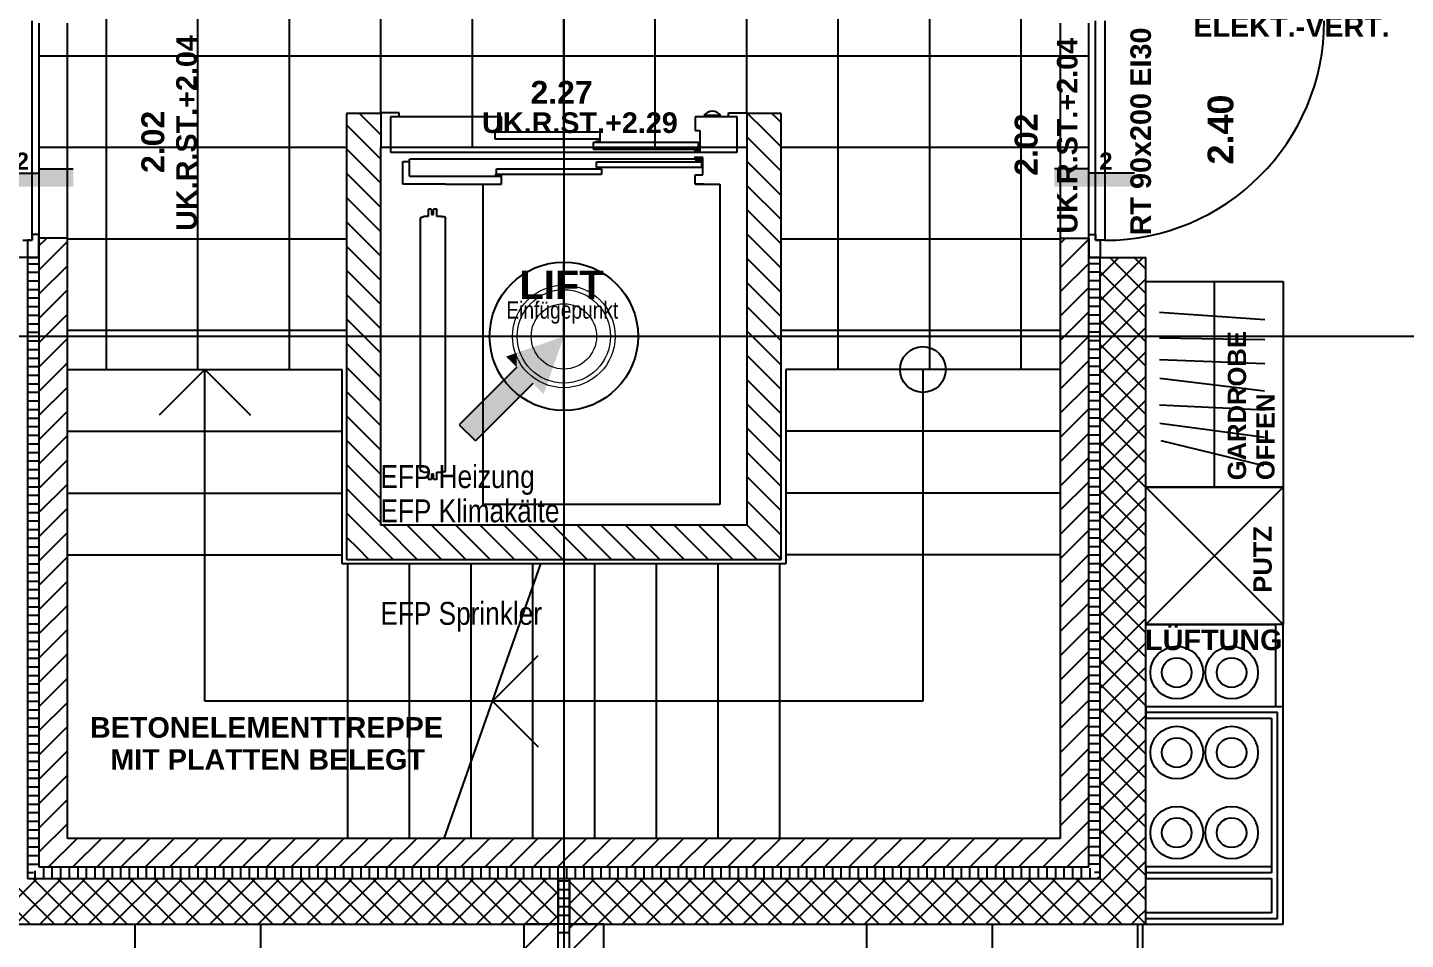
# Model space of a CAD drawing. Header units: millimetres. Extents: x -13068 to 19137, y -13507 to 12485.
# Drawn here: x -2345 to 3680, y -2637 to 1350 of the extents above; entities that cross this region are included whole.
import ezdxf

# ---------------------------------------------------------------- set-up
doc = ezdxf.new("R2010")
doc.units = ezdxf.units.MM
doc.header["$LTSCALE"] = 500
doc.layers.get('0').update_dxf_attribs({"lineweight": 18})
for name, color, linetype in [('A04_1.OGHaus 7$0$010 Aussenwände', 8, 'Continuous'), ('A04_1.OGHaus 7$0$010 Türen', 8, 'Continuous'), ('A04_1.OGHaus 7$0$015 Innenwände', 8, 'Continuous'), ('A04_1.OGHaus 7$0$015 Innenwände Bauteilschraffuren', 8, 'Continuous'), ('A04_1.OGHaus 7$0$015 Innenwände Schichttrennlinien', 8, 'Continuous'), ('A04_1.OGHaus 7$0$055 Treppen _ Lift', 8, 'Continuous'), ('A04_1.OGHaus 7$0$060 Möbel Einbau', 8, 'Continuous'), ('A04_1.OGHaus 7$0$090 Schraffuren', 8, 'Continuous'), ('A04_1.OGHaus 7$0$090 Schraffuren Bauteilschraffuren', 8, 'Continuous'), ('A04_1.OGHaus 7$0$105 Bemassungen Projekt', 8, 'Continuous'), ('A04_1.OGHaus 7$0$155 Beschriftungen Projekt', 8, 'Continuous'), ('A04_1.OGHaus 7$0$155 Beschriftungen Projekt Bauteilschraffuren', 8, 'Continuous'), ('A_OG01_Haus 7$0$MRI XREF', 8, 'Continuous'), ('MRI XREF', 8, 'Continuous')]:
    doc.layers.add(name, color=color, linetype=linetype)
for name, color, linetype, plot in [('H-EINFÜGEPUNKT', 240, 'Continuous', False), ('K-EINFÜGEPUNKT', 210, 'Continuous', False), ('MRI-EINFÜGEPUNKT', 4, 'Continuous', False), ('SP-EINFÜGEPUNKT', 54, 'Continuous', False)]:
    doc.layers.add(name, color=color, linetype=linetype, plot=plot)
doc.styles.add('A04_1.OGHaus 7$0$arial', font='')
doc.styles.add('MRI', font='ARIALN.TTF')
doc.styles.get("Standard").update_dxf_attribs({"font": 'ARIALN.TTF'})
doc.styles.get('A04_1.OGHaus 7$0$arial').set_extended_font_data('Arial', bold=True)

# ---------------------------------------------------------------- blocks, each defined once
blk = doc.blocks.new('A0N3ZPCP00', base_point=(-280, 54.8))
at = {"color": 0, "lineweight": 0, "insert": (-280, 54.8), "char_height": 75, "attachment_point": 7}
blk.add_mtext('{\\W0.8;\\fArial;Einfügepunkt}', dxfattribs=at)
blk = doc.blocks.new('A0N3ZPCO00', base_point=(-457.5, -457.5))
for points in [[(-206.1, -276.8), (-206.1, -72), (-135.4, -206.1), (-135.4, -47.3)], [(-135.4, -206.1), (-135.4, -47.3), (-88.4, -253), (-88.4, -30.9)], [(-253, -88.4), (-253, -88.4), (-206.1, -135.4), (-206.1, -72)], [(-253, -323.7), (-253, -182.3), (-206.1, -276.8), (-206.1, -135.4)], [(-386.8, -457.5), (-386.8, -316.1), (-253, -323.7), (-253, -182.3)], [(-457.5, -386.8), (-457.5, -386.8), (-386.8, -457.5), (-386.8, -316.1)]]:
    blk.add_solid(points)
blk = doc.blocks.new('A04_1.OGHaus 7')
at = {"layer": 'A04_1.OGHaus 7$0$155 Beschriftungen Projekt Bauteilschraffuren'}
for points in [[(2.3418, 17.5901), (2.1918, 17.5901), (2.1918, 17.5701), (1.9918, 17.5701), (1.9918, 17.5122), (2.3418, 17.5122)], [(6.6318, 17.5901), (6.7818, 17.5901), (6.7818, 17.5701), (6.9818, 17.5701), (6.9818, 17.5122), (6.6318, 17.5122)]]:
    blk.add_hatch(color=256, dxfattribs=at).paths.add_polyline_path(points)
at = {"layer": 'A04_1.OGHaus 7$0$010 Aussenwände'}
for p, q in [((4.4868, 28.2722), (4.4868, 5.4421)), ((16.1541, 16.8572), (-7.1805, 16.8572))]:
    blk.add_line(p, q, dxfattribs=at)
at = {"layer": 'A04_1.OGHaus 7$0$010 Türen'}
for p, q in [((2.1618, 17.2772), (2.1618, 18.2372)), ((6.8118, 17.2772), (6.8118, 18.2372)), ((6.8518, 18.2372), (6.8518, 17.2772)), ((3.6868, 17.8322), (3.6868, 17.6822)), ((5.2868, 17.8322), (5.2868, 17.6822)), ((2.1918, 17.3022), (2.1618, 17.3022)), ((2.1618, 17.3022), (2.1618, 17.2772)), ((2.1918, 17.2022), (2.1918, 17.3022)), ((6.7818, 17.2022), (6.7818, 17.3022)), ((6.7818, 17.3022), (6.8118, 17.3022)), ((6.8118, 17.3022), (6.8118, 17.2772)), ((2.1218, 17.2772), (2.1618, 17.2772)), ((2.1618, 17.2772), (2.1418, 17.2772)), ((2.1418, 17.2772), (2.1418, 17.2022)), ((2.1918, 17.2872), (2.1918, 17.2022)), ((6.7818, 17.2872), (6.7818, 17.2022)), ((6.8118, 17.2772), (6.8318, 17.2772)), ((6.8518, 17.2772), (6.8118, 17.2772)), ((6.8318, 17.2772), (6.8318, 17.2022)), ((2.1418, 17.2022), (2.1918, 17.2022)), ((2.1918, 17.2022), (2.1418, 17.2022)), ((6.8318, 17.2022), (6.7818, 17.2022)), ((6.7818, 17.2022), (6.8318, 17.2022))]:
    blk.add_line(p, q, dxfattribs=at)
blk.add_arc((6.8518, 18.2372), 0.96, 270, 0, dxfattribs=at)
at = {"layer": 'A04_1.OGHaus 7$0$015 Innenwände'}
for p, q in [((2.1918, 18.2272), (2.1918, 17.2872)), ((2.3168, 17.2872), (2.3168, 18.2272)), ((6.6568, 18.2272), (6.6568, 17.2872)), ((6.7818, 17.2872), (6.7818, 18.2272)), ((3.5368, 17.8322), (3.5368, 15.8822)), ((3.6868, 17.8322), (3.5368, 17.8322)), ((5.4368, 17.8322), (5.2868, 17.8322)), ((5.4368, 15.8822), (5.4368, 17.8322)), ((3.6868, 16.0322), (3.6868, 17.6822)), ((5.2868, 17.6822), (5.2868, 16.0322)), ((2.3168, 17.2872), (2.1918, 17.2872)), ((2.1918, 17.2872), (2.1918, 17.2022)), ((2.3168, 14.6622), (2.3168, 17.2872)), ((6.6568, 17.2872), (6.7818, 17.2872)), ((6.6568, 17.2872), (6.6568, 14.6622)), ((6.7818, 17.2872), (6.7818, 17.2022)), ((2.1418, 17.2022), (1.9418, 17.2022)), ((2.1918, 17.2022), (2.1418, 17.2022)), ((6.7818, 17.2022), (6.8318, 17.2022)), ((6.8318, 17.2022), (7.0318, 17.2022)), ((7.0318, 14.2872), (7.0318, 17.2022)), ((5.2868, 16.0322), (3.6868, 16.0322)), ((3.5368, 15.8822), (5.4368, 15.8822)), ((7.0318, 15.2372), (7.0318, 15.2122)), ((7.6318, 15.2372), (7.0318, 15.2372)), ((7.0318, 15.2122), (7.0318, 15.1872)), ((7.0318, 15.1872), (7.5818, 15.1872)), ((7.5818, 15.1872), (7.5818, 14.5122)), ((7.6318, 14.2872), (7.6318, 15.2372)), ((6.6568, 14.6622), (2.3168, 14.6622)), ((7.0318, 14.5372), (7.0318, 14.5122)), ((7.5818, 14.5372), (7.0318, 14.5372)), ((7.5818, 14.5372), (7.5818, 14.5122)), ((7.0318, 14.5122), (7.0318, 14.4872)), ((7.0318, 14.4872), (7.5818, 14.4872)), ((7.5818, 14.4872), (7.5818, 14.3372)), ((1.9418, 14.2872), (4.4618, 14.2872)), ((4.3118, 14.2872), (4.3118, 7.4622)), ((4.4618, 14.2872), (4.3118, 14.2872)), ((4.6618, 14.2872), (4.5118, 14.2872)), ((4.5118, 14.2872), (7.0318, 14.2872)), ((4.6618, 7.4622), (4.6618, 14.2872)), ((7.0318, 14.3122), (7.0318, 14.3372)), ((7.5818, 14.3372), (7.0318, 14.3372)), ((7.0318, 14.2872), (7.0318, 14.3122)), ((7.0318, 14.2872), (7.6318, 14.2872))]:
    blk.add_line(p, q, dxfattribs=at)
at = {"layer": 'A04_1.OGHaus 7$0$015 Innenwände Bauteilschraffuren'}
for p, q in [((3.5368, 17.7825), (3.6868, 17.6325)), ((3.5932, 17.8322), (3.6868, 17.7385)), ((5.2902, 17.8322), (5.3635, 17.7589)), ((5.3963, 17.8322), (5.4166, 17.8119)), ((5.4166, 17.8119), (5.4368, 17.7917)), ((5.2868, 17.7295), (5.3105, 17.7058)), ((5.3635, 17.7589), (5.4368, 17.6856)), ((3.5368, 17.6764), (3.6868, 17.5264)), ((5.3105, 17.7058), (5.4368, 17.5795)), ((5.2868, 17.6235), (5.4368, 17.4735)), ((3.5368, 17.5703), (3.6868, 17.4203)), ((5.2868, 17.5174), (5.4368, 17.3674)), ((3.5368, 17.4643), (3.6868, 17.3143)), ((3.5368, 17.3582), (3.6868, 17.2082)), ((5.2868, 17.4113), (5.4368, 17.2613)), ((5.2868, 17.3053), (5.4368, 17.1553)), ((2.1918, 17.2532), (2.2258, 17.2872)), ((2.1918, 17.1471), (2.3168, 17.2721)), ((3.5368, 17.2521), (3.6868, 17.1021)), ((6.6568, 17.2634), (6.6806, 17.2872)), ((6.6568, 17.1573), (6.7818, 17.2823)), ((2.1418, 17.175), (2.1918, 17.175)), ((5.2868, 17.1992), (5.4368, 17.0492)), ((6.6568, 17.0513), (6.7818, 17.1763)), ((6.8318, 17.175), (6.7818, 17.175)), ((6.8318, 17.1202), (6.9137, 17.2022)), ((6.8318, 17.0141), (7.0198, 17.2022)), ((7.0318, 17.0452), (6.8748, 17.2022)), ((7.0318, 17.1512), (6.9809, 17.2022)), ((2.1418, 17.1375), (2.1918, 17.1375)), ((2.1918, 17.041), (2.3168, 17.166)), ((3.5368, 17.1461), (3.6868, 16.9961)), ((6.8318, 17.1375), (6.7818, 17.1375)), ((7.0318, 16.9391), (6.8318, 17.1391)), ((2.1418, 17.1), (2.1918, 17.1)), ((2.1418, 17.0625), (2.1918, 17.0625)), ((2.1918, 16.935), (2.3168, 17.06)), ((5.2868, 17.0931), (5.4368, 16.9431)), ((6.6568, 16.9452), (6.7818, 17.0702)), ((6.8318, 17.1), (6.7818, 17.1)), ((6.8318, 17.0625), (6.7818, 17.0625)), ((6.8318, 16.9081), (7.0318, 17.1081)), ((2.1418, 17.025), (2.1918, 17.025)), ((3.5368, 17.04), (3.6868, 16.89)), ((6.8318, 17.025), (6.7818, 17.025)), ((7.0318, 16.8331), (6.8318, 17.0331)), ((6.8318, 16.802), (7.0318, 17.002)), ((2.1418, 16.9875), (2.1918, 16.9875)), ((2.1418, 16.95), (2.1918, 16.95)), ((2.1918, 16.8289), (2.3168, 16.9539)), ((3.5368, 16.9339), (3.6868, 16.7839)), ((5.2868, 16.9871), (5.4368, 16.8371)), ((6.6568, 16.8391), (6.7818, 16.9641)), ((6.8318, 16.9875), (6.7818, 16.9875)), ((6.8318, 16.95), (6.7818, 16.95)), ((2.1418, 16.9125), (2.1918, 16.9125)), ((2.1418, 16.875), (2.1918, 16.875)), ((5.2868, 16.881), (5.4368, 16.731)), ((6.8318, 16.9125), (6.7818, 16.9125)), ((6.8318, 16.875), (6.7818, 16.875)), ((7.0318, 16.727), (6.8318, 16.927)), ((6.8318, 16.6959), (7.0318, 16.8959)), ((2.1418, 16.8375), (2.1918, 16.8375)), ((2.1918, 16.7228), (2.3168, 16.8478)), ((3.5368, 16.8279), (3.6868, 16.6779)), ((6.6568, 16.7331), (6.7818, 16.8581)), ((6.8318, 16.8375), (6.7818, 16.8375)), ((7.0318, 16.6209), (6.8318, 16.8209)), ((2.1418, 16.8), (2.1918, 16.8)), ((2.1418, 16.7625), (2.1918, 16.7625)), ((5.2868, 16.7749), (5.4368, 16.6249)), ((6.6568, 16.627), (6.7818, 16.752)), ((6.8318, 16.8), (6.7818, 16.8)), ((6.8318, 16.7625), (6.7818, 16.7625)), ((6.8318, 16.5899), (7.0318, 16.7899)), ((2.1418, 16.725), (2.1918, 16.725)), ((2.1918, 16.6168), (2.3168, 16.7418)), ((3.5368, 16.7218), (3.6868, 16.5718)), ((6.8318, 16.725), (6.7818, 16.725)), ((7.0318, 16.5149), (6.8318, 16.7149)), ((2.1418, 16.6875), (2.1918, 16.6875)), ((2.1418, 16.65), (2.1918, 16.65)), ((2.1918, 16.5107), (2.3168, 16.6357)), ((5.2868, 16.6689), (5.4368, 16.5189)), ((6.6568, 16.5209), (6.7818, 16.6459)), ((6.8318, 16.6875), (6.7818, 16.6875)), ((6.8318, 16.65), (6.7818, 16.65)), ((6.8318, 16.4838), (7.0318, 16.6838)), ((2.1418, 16.6125), (2.1918, 16.6125)), ((2.1418, 16.575), (2.1918, 16.575)), ((3.5368, 16.6157), (3.6868, 16.4657)), ((6.8318, 16.6125), (6.7818, 16.6125)), ((6.8318, 16.575), (6.7818, 16.575)), ((7.0318, 16.4088), (6.8318, 16.6088)), ((6.8318, 16.3777), (7.0318, 16.5777)), ((2.1418, 16.5375), (2.1918, 16.5375)), ((2.1918, 16.4046), (2.3168, 16.5296)), ((3.5368, 16.5097), (3.6868, 16.3597)), ((5.2868, 16.5628), (5.4368, 16.4128)), ((6.6568, 16.4149), (6.7818, 16.5399)), ((6.8318, 16.5375), (6.7818, 16.5375)), ((2.1418, 16.5), (2.1918, 16.5)), ((2.1418, 16.4625), (2.1918, 16.4625)), ((5.2868, 16.4567), (5.4368, 16.3067)), ((6.8318, 16.5), (6.7818, 16.5)), ((6.8318, 16.4625), (6.7818, 16.4625)), ((7.0318, 16.3027), (6.8318, 16.5027)), ((6.8318, 16.2717), (7.0318, 16.4717)), ((2.1418, 16.425), (2.1918, 16.425)), ((2.1918, 16.2986), (2.3168, 16.4236)), ((3.5368, 16.4036), (3.6868, 16.2536)), ((6.6568, 16.3088), (6.7818, 16.4338)), ((6.8318, 16.425), (6.7818, 16.425)), ((7.0318, 16.1967), (6.8318, 16.3967)), ((2.1418, 16.3875), (2.1918, 16.3875)), ((2.1418, 16.35), (2.1918, 16.35)), ((5.2868, 16.3507), (5.4368, 16.2007)), ((6.8318, 16.3875), (6.7818, 16.3875)), ((6.8318, 16.35), (6.7818, 16.35)), ((6.8318, 16.1656), (7.0318, 16.3656)), ((2.1418, 16.3125), (2.1918, 16.3125)), ((2.1418, 16.275), (2.1918, 16.275)), ((2.1918, 16.1925), (2.3168, 16.3175)), ((3.5368, 16.2975), (3.6868, 16.1475)), ((6.6568, 16.2027), (6.7818, 16.3277)), ((6.8318, 16.3125), (6.7818, 16.3125)), ((6.8318, 16.275), (6.7818, 16.275)), ((7.0318, 16.0906), (6.8318, 16.2906)), ((2.1418, 16.2375), (2.1918, 16.2375)), ((2.1918, 16.0865), (2.3168, 16.2115)), ((5.2868, 16.2446), (5.4368, 16.0946)), ((6.6568, 16.0967), (6.7818, 16.2217)), ((6.8318, 16.2375), (6.7818, 16.2375)), ((6.8318, 16.0595), (7.0318, 16.2595)), ((2.1418, 16.2), (2.1918, 16.2)), ((2.1418, 16.1625), (2.1918, 16.1625)), ((3.5368, 16.1915), (3.6868, 16.0415)), ((6.8318, 16.2), (6.7818, 16.2)), ((6.8318, 16.1625), (6.7818, 16.1625)), ((7.0318, 15.9845), (6.8318, 16.1845)), ((6.8318, 15.9535), (7.0318, 16.1535)), ((2.1418, 16.125), (2.1918, 16.125)), ((2.1418, 16.0875), (2.1918, 16.0875)), ((2.1918, 15.9804), (2.3168, 16.1054)), ((5.2868, 16.1385), (5.4368, 15.9885)), ((6.6568, 15.9906), (6.7818, 16.1156)), ((6.8318, 16.125), (6.7818, 16.125)), ((6.8318, 16.0875), (6.7818, 16.0875)), ((2.1418, 16.05), (2.1918, 16.05)), ((3.5368, 16.0854), (3.6384, 15.9838)), ((3.6961, 16.0322), (3.8461, 15.8822)), ((3.8022, 16.0322), (3.9522, 15.8822)), ((3.9083, 16.0322), (4.0583, 15.8822)), ((4.0143, 16.0322), (4.1643, 15.8822)), ((4.1204, 16.0322), (4.2704, 15.8822)), ((4.2265, 16.0322), (4.3765, 15.8822)), ((4.3325, 16.0322), (4.4825, 15.8822)), ((4.4386, 16.0322), (4.5886, 15.8822)), ((4.5447, 16.0322), (4.6947, 15.8822)), ((4.6507, 16.0322), (4.8007, 15.8822)), ((4.7568, 16.0322), (4.9068, 15.8822)), ((4.8629, 16.0322), (5.0129, 15.8822)), ((4.9689, 16.0322), (5.1189, 15.8822)), ((5.075, 16.0322), (5.225, 15.8822)), ((5.1811, 16.0322), (5.3311, 15.8822)), ((5.2868, 16.0325), (5.4368, 15.8825)), ((6.8318, 16.05), (6.7818, 16.05)), ((7.0318, 15.8785), (6.8318, 16.0785)), ((6.8318, 15.8474), (7.0318, 16.0474)), ((2.1418, 16.0125), (2.1918, 16.0125)), ((2.1418, 15.975), (2.1918, 15.975)), ((2.1918, 15.8743), (2.3168, 15.9993)), ((3.5368, 15.9793), (3.5854, 15.9307)), ((3.6384, 15.9838), (3.7401, 15.8822)), ((6.6568, 15.8845), (6.7818, 16.0095)), ((6.8318, 16.0125), (6.7818, 16.0125)), ((6.8318, 15.975), (6.7818, 15.975)), ((7.0318, 15.7724), (6.8318, 15.9724)), ((2.1418, 15.9375), (2.1918, 15.9375)), ((3.5854, 15.9307), (3.634, 15.8822)), ((6.8318, 15.9375), (6.7818, 15.9375)), ((6.8318, 15.7413), (7.0318, 15.9413)), ((2.1418, 15.9), (2.1918, 15.9)), ((2.1418, 15.8625), (2.1918, 15.8625)), ((2.1918, 15.7683), (2.3168, 15.8933)), ((6.6568, 15.7785), (6.7818, 15.9035)), ((6.8318, 15.9), (6.7818, 15.9)), ((6.8318, 15.8625), (6.7818, 15.8625)), ((7.0318, 15.6663), (6.8318, 15.8663)), ((2.1418, 15.825), (2.1918, 15.825)), ((2.1418, 15.7875), (2.1918, 15.7875)), ((2.1918, 15.6622), (2.3168, 15.7872)), ((6.6568, 15.6724), (6.7818, 15.7974)), ((6.8318, 15.825), (6.7818, 15.825)), ((6.8318, 15.7875), (6.7818, 15.7875)), ((6.8318, 15.6353), (7.0318, 15.8353)), ((2.1418, 15.75), (2.1918, 15.75)), ((6.8318, 15.75), (6.7818, 15.75)), ((7.0318, 15.5603), (6.8318, 15.7603)), ((6.8318, 15.5292), (7.0318, 15.7292)), ((2.1418, 15.7125), (2.1918, 15.7125)), ((2.1418, 15.675), (2.1918, 15.675)), ((2.1918, 15.5561), (2.3168, 15.6811)), ((6.6568, 15.5663), (6.7818, 15.6913)), ((6.8318, 15.7125), (6.7818, 15.7125)), ((6.8318, 15.675), (6.7818, 15.675)), ((2.1418, 15.6375), (2.1918, 15.6375)), ((6.8318, 15.6375), (6.7818, 15.6375)), ((7.0318, 15.4542), (6.8318, 15.6542)), ((6.8318, 15.4231), (7.0318, 15.6231)), ((2.1418, 15.6), (2.1918, 15.6)), ((2.1418, 15.5625), (2.1918, 15.5625)), ((2.1918, 15.4501), (2.3168, 15.5751)), ((6.6568, 15.4603), (6.7818, 15.5853)), ((6.8318, 15.6), (6.7818, 15.6)), ((6.8318, 15.5625), (6.7818, 15.5625)), ((7.0318, 15.3481), (6.8318, 15.5481)), ((2.1418, 15.525), (2.1918, 15.525)), ((2.1418, 15.4875), (2.1918, 15.4875)), ((6.8318, 15.525), (6.7818, 15.525)), ((6.8318, 15.4875), (6.7818, 15.4875)), ((6.8318, 15.3171), (7.0318, 15.5171)), ((2.1418, 15.45), (2.1918, 15.45)), ((2.1918, 15.344), (2.3168, 15.469)), ((6.6568, 15.3542), (6.7818, 15.4792)), ((6.8318, 15.45), (6.7818, 15.45)), ((7.0318, 15.2421), (6.8318, 15.4421)), ((2.1418, 15.4125), (2.1918, 15.4125)), ((2.1418, 15.375), (2.1918, 15.375)), ((6.6568, 15.2481), (6.7818, 15.3731)), ((6.8318, 15.4125), (6.7818, 15.4125)), ((6.8318, 15.375), (6.7818, 15.375)), ((6.8318, 15.211), (7.0318, 15.411)), ((2.1418, 15.3375), (2.1918, 15.3375)), ((2.1918, 15.2379), (2.3168, 15.3629)), ((6.8318, 15.3375), (6.7818, 15.3375)), ((7.0318, 15.136), (6.8318, 15.336)), ((6.8318, 15.105), (7.0318, 15.305)), ((2.1418, 15.3), (2.1918, 15.3)), ((2.1418, 15.2625), (2.1918, 15.2625)), ((2.1918, 15.1319), (2.3168, 15.2569)), ((6.6568, 15.1421), (6.7818, 15.2671)), ((6.8318, 15.3), (6.7818, 15.3)), ((6.8318, 15.2625), (6.7818, 15.2625)), ((2.1418, 15.225), (2.1918, 15.225)), ((2.1418, 15.1875), (2.1918, 15.1875)), ((6.8318, 15.225), (6.7818, 15.225)), ((6.8318, 15.1875), (6.7818, 15.1875)), ((7.0318, 15.0299), (6.8318, 15.2299)), ((6.8318, 14.9989), (7.0318, 15.1989)), ((2.1418, 15.15), (2.1918, 15.15)), ((2.1918, 15.0258), (2.3168, 15.1508)), ((6.6568, 15.036), (6.7818, 15.161)), ((6.8318, 15.15), (6.7818, 15.15)), ((7.0318, 14.9239), (6.8318, 15.1239)), ((2.1418, 15.1125), (2.1918, 15.1125)), ((2.1418, 15.075), (2.1918, 15.075)), ((6.8318, 15.1125), (6.7818, 15.1125)), ((6.8318, 15.075), (6.7818, 15.075)), ((6.8318, 14.8928), (7.0318, 15.0928)), ((2.1418, 15.0375), (2.1918, 15.0375)), ((2.1918, 14.9197), (2.3168, 15.0447)), ((6.6568, 14.93), (6.7818, 15.055)), ((6.8318, 15.0375), (6.7818, 15.0375)), ((7.0318, 14.8178), (6.8318, 15.0178)), ((2.1418, 15), (2.1918, 15)), ((2.1418, 14.9625), (2.1918, 14.9625)), ((6.6568, 14.8239), (6.7818, 14.9489)), ((6.8318, 15), (6.7818, 15)), ((6.8318, 14.9625), (6.7818, 14.9625)), ((6.8318, 14.7868), (7.0318, 14.9868)), ((2.1418, 14.925), (2.1918, 14.925)), ((2.1418, 14.8875), (2.1918, 14.8875)), ((2.1918, 14.8137), (2.3168, 14.9387)), ((6.8318, 14.925), (6.7818, 14.925)), ((6.8318, 14.8875), (6.7818, 14.8875)), ((7.0318, 14.7117), (6.8318, 14.9117)), ((2.1418, 14.85), (2.1918, 14.85)), ((2.1918, 14.7076), (2.3168, 14.8326)), ((6.6568, 14.7178), (6.7818, 14.8428)), ((6.8318, 14.85), (6.7818, 14.85)), ((6.8318, 14.6807), (7.0318, 14.8807)), ((2.1418, 14.8125), (2.1918, 14.8125)), ((2.1418, 14.775), (2.1918, 14.775)), ((6.8318, 14.8125), (6.7818, 14.8125)), ((6.8318, 14.775), (6.7818, 14.775)), ((7.0318, 14.6057), (6.8318, 14.8057)), ((6.8318, 14.5746), (7.0318, 14.7746)), ((2.1418, 14.7375), (2.1918, 14.7375)), ((2.1918, 14.6015), (2.3168, 14.7265)), ((6.682, 14.637), (6.7818, 14.7368)), ((6.8318, 14.7375), (6.7818, 14.7375)), ((2.1418, 14.7), (2.1918, 14.7)), ((2.1418, 14.6625), (2.1918, 14.6625)), ((2.2335, 14.5372), (2.3585, 14.6622)), ((2.3396, 14.5372), (2.4646, 14.6622)), ((2.4456, 14.5372), (2.5706, 14.6622)), ((2.5517, 14.5372), (2.6767, 14.6622)), ((2.6578, 14.5372), (2.7828, 14.6622)), ((2.7638, 14.5372), (2.8888, 14.6622)), ((2.8699, 14.5372), (2.9949, 14.6622)), ((2.976, 14.5372), (3.101, 14.6622)), ((3.082, 14.5372), (3.207, 14.6622)), ((3.1881, 14.5372), (3.3131, 14.6622)), ((3.2942, 14.5372), (3.4192, 14.6622)), ((3.4002, 14.5372), (3.5252, 14.6622)), ((3.5063, 14.5372), (3.6313, 14.6622)), ((3.6124, 14.5372), (3.7374, 14.6622)), ((3.7184, 14.5372), (3.8434, 14.6622)), ((3.8245, 14.5372), (3.9495, 14.6622)), ((3.9306, 14.5372), (4.0556, 14.6622)), ((4.0366, 14.5372), (4.1616, 14.6622)), ((4.1427, 14.5372), (4.2677, 14.6622)), ((4.2487, 14.5372), (4.3737, 14.6622)), ((4.3548, 14.5372), (4.4798, 14.6622)), ((4.4609, 14.5372), (4.5859, 14.6622)), ((4.5669, 14.5372), (4.6919, 14.6622)), ((4.673, 14.5372), (4.798, 14.6622)), ((4.7791, 14.5372), (4.9041, 14.6622)), ((4.8851, 14.5372), (5.0101, 14.6622)), ((4.9912, 14.5372), (5.1162, 14.6622)), ((5.0973, 14.5372), (5.2223, 14.6622)), ((5.2033, 14.5372), (5.3283, 14.6622)), ((5.3094, 14.5372), (5.4344, 14.6622)), ((5.4155, 14.5372), (5.5405, 14.6622)), ((5.5215, 14.5372), (5.6465, 14.6622)), ((5.6276, 14.5372), (5.7526, 14.6622)), ((5.7337, 14.5372), (5.8587, 14.6622)), ((5.8397, 14.5372), (5.9647, 14.6622)), ((5.9458, 14.5372), (6.0708, 14.6622)), ((6.0519, 14.5372), (6.1769, 14.6622)), ((6.1579, 14.5372), (6.2829, 14.6622)), ((6.264, 14.5372), (6.389, 14.6622)), ((6.3701, 14.5372), (6.4951, 14.6622)), ((6.4761, 14.5372), (6.6011, 14.6622)), ((6.8318, 14.7), (6.7818, 14.7)), ((6.8318, 14.6625), (6.7818, 14.6625)), ((7.0318, 14.4996), (6.8318, 14.6996)), ((6.8411, 14.4779), (7.0318, 14.6686)), ((2.1418, 14.625), (2.1918, 14.625)), ((2.1418, 14.5875), (2.1918, 14.5875)), ((6.5822, 14.5372), (6.682, 14.637)), ((6.6883, 14.5372), (6.735, 14.5839)), ((6.735, 14.5839), (6.7818, 14.6307)), ((6.8318, 14.625), (6.7818, 14.625)), ((6.8318, 14.5875), (6.7818, 14.5875)), ((7.0318, 14.3935), (6.8318, 14.5935)), ((2.1418, 14.55), (2.1918, 14.55)), ((2.175, 14.4872), (2.175, 14.5203)), ((2.2125, 14.4872), (2.2125, 14.5372)), ((2.25, 14.4872), (2.25, 14.5372)), ((2.2875, 14.4872), (2.2875, 14.5372)), ((2.325, 14.4872), (2.325, 14.5372)), ((2.3625, 14.4872), (2.3625, 14.5372)), ((2.4, 14.4872), (2.4, 14.5372)), ((2.4375, 14.4872), (2.4375, 14.5372)), ((2.475, 14.4872), (2.475, 14.5372)), ((2.5125, 14.4872), (2.5125, 14.5372)), ((2.55, 14.4872), (2.55, 14.5372)), ((2.5875, 14.4872), (2.5875, 14.5372)), ((2.625, 14.4872), (2.625, 14.5372)), ((2.6625, 14.4872), (2.6625, 14.5372)), ((2.7, 14.4872), (2.7, 14.5372)), ((2.7375, 14.4872), (2.7375, 14.5372)), ((2.775, 14.4872), (2.775, 14.5372)), ((2.8125, 14.4872), (2.8125, 14.5372)), ((2.85, 14.4872), (2.85, 14.5372)), ((2.8875, 14.4872), (2.8875, 14.5372)), ((2.925, 14.4872), (2.925, 14.5372)), ((2.9625, 14.4872), (2.9625, 14.5372)), ((3, 14.4872), (3, 14.5372)), ((3.0375, 14.4872), (3.0375, 14.5372)), ((3.075, 14.4872), (3.075, 14.5372)), ((3.1125, 14.4872), (3.1125, 14.5372)), ((3.15, 14.4872), (3.15, 14.5372)), ((3.1875, 14.4872), (3.1875, 14.5372)), ((3.225, 14.4872), (3.225, 14.5372)), ((3.2625, 14.4872), (3.2625, 14.5372)), ((3.3, 14.4872), (3.3, 14.5372)), ((3.3375, 14.4872), (3.3375, 14.5372)), ((3.375, 14.4872), (3.375, 14.5372)), ((3.4125, 14.4872), (3.4125, 14.5372)), ((3.45, 14.4872), (3.45, 14.5372)), ((3.4875, 14.4872), (3.4875, 14.5372)), ((3.525, 14.4872), (3.525, 14.5372)), ((3.5625, 14.4872), (3.5625, 14.5372)), ((3.6, 14.4872), (3.6, 14.5372)), ((3.6375, 14.4872), (3.6375, 14.5372)), ((3.675, 14.4872), (3.675, 14.5372)), ((3.7125, 14.4872), (3.7125, 14.5372)), ((3.75, 14.4872), (3.75, 14.5372)), ((3.7875, 14.4872), (3.7875, 14.5372)), ((3.825, 14.4872), (3.825, 14.5372)), ((3.8625, 14.4872), (3.8625, 14.5372)), ((3.9, 14.4872), (3.9, 14.5372)), ((3.9375, 14.4872), (3.9375, 14.5372)), ((3.975, 14.4872), (3.975, 14.5372)), ((4.0125, 14.4872), (4.0125, 14.5372)), ((4.05, 14.4872), (4.05, 14.5372)), ((4.0875, 14.4872), (4.0875, 14.5372)), ((4.125, 14.4872), (4.125, 14.5372)), ((4.1625, 14.4872), (4.1625, 14.5372)), ((4.2, 14.4872), (4.2, 14.5372)), ((4.2375, 14.4872), (4.2375, 14.5372)), ((4.275, 14.4872), (4.275, 14.5372)), ((4.3125, 14.4872), (4.3125, 14.5372)), ((4.35, 14.4872), (4.35, 14.5372)), ((4.3875, 14.4872), (4.3875, 14.5372)), ((4.425, 14.4872), (4.425, 14.5372)), ((4.4625, 14.4872), (4.4625, 14.5372)), ((4.5, 14.4872), (4.5, 14.5372)), ((4.5375, 14.4872), (4.5375, 14.5372)), ((4.575, 14.4872), (4.575, 14.5372)), ((4.6125, 14.4872), (4.6125, 14.5372)), ((4.65, 14.4872), (4.65, 14.5372)), ((4.6875, 14.4872), (4.6875, 14.5372)), ((4.725, 14.4872), (4.725, 14.5372)), ((4.7625, 14.4872), (4.7625, 14.5372)), ((4.8, 14.4872), (4.8, 14.5372)), ((4.8375, 14.4872), (4.8375, 14.5372)), ((4.875, 14.4872), (4.875, 14.5372)), ((4.9125, 14.4872), (4.9125, 14.5372)), ((4.95, 14.4872), (4.95, 14.5372)), ((4.9875, 14.4872), (4.9875, 14.5372)), ((5.025, 14.4872), (5.025, 14.5372)), ((5.0625, 14.4872), (5.0625, 14.5372)), ((5.1, 14.4872), (5.1, 14.5372)), ((5.1375, 14.4872), (5.1375, 14.5372)), ((5.175, 14.4872), (5.175, 14.5372)), ((5.2125, 14.4872), (5.2125, 14.5372)), ((5.25, 14.4872), (5.25, 14.5372)), ((5.2875, 14.4872), (5.2875, 14.5372)), ((5.325, 14.4872), (5.325, 14.5372)), ((5.3625, 14.4872), (5.3625, 14.5372)), ((5.4, 14.4872), (5.4, 14.5372)), ((5.4375, 14.4872), (5.4375, 14.5372)), ((5.475, 14.4872), (5.475, 14.5372)), ((5.5125, 14.4872), (5.5125, 14.5372)), ((5.55, 14.4872), (5.55, 14.5372)), ((5.5875, 14.4872), (5.5875, 14.5372)), ((5.625, 14.4872), (5.625, 14.5372)), ((5.6625, 14.4872), (5.6625, 14.5372)), ((5.7, 14.4872), (5.7, 14.5372)), ((5.7375, 14.4872), (5.7375, 14.5372)), ((5.775, 14.4872), (5.775, 14.5372)), ((5.8125, 14.4872), (5.8125, 14.5372)), ((5.85, 14.4872), (5.85, 14.5372)), ((5.8875, 14.4872), (5.8875, 14.5372)), ((5.925, 14.4872), (5.925, 14.5372)), ((5.9625, 14.4872), (5.9625, 14.5372)), ((6, 14.4872), (6, 14.5372)), ((6.0375, 14.4872), (6.0375, 14.5372)), ((6.075, 14.4872), (6.075, 14.5372)), ((6.1125, 14.4872), (6.1125, 14.5372)), ((6.15, 14.4872), (6.15, 14.5372)), ((6.1875, 14.4872), (6.1875, 14.5372)), ((6.225, 14.4872), (6.225, 14.5372)), ((6.2625, 14.4872), (6.2625, 14.5372)), ((6.3, 14.4872), (6.3, 14.5372)), ((6.3375, 14.4872), (6.3375, 14.5372)), ((6.375, 14.4872), (6.375, 14.5372)), ((6.4125, 14.4872), (6.4125, 14.5372)), ((6.45, 14.4872), (6.45, 14.5372)), ((6.4875, 14.4872), (6.4875, 14.5372)), ((6.525, 14.4872), (6.525, 14.5372)), ((6.5625, 14.4872), (6.5625, 14.5372)), ((6.6, 14.4872), (6.6, 14.5372)), ((6.6375, 14.4872), (6.6375, 14.5372)), ((6.675, 14.4872), (6.675, 14.5372)), ((6.7125, 14.4872), (6.7125, 14.5372)), ((6.75, 14.4872), (6.75, 14.5372)), ((6.8318, 14.55), (6.7818, 14.55)), ((6.7875, 14.4872), (6.7875, 14.5315)), ((6.8941, 14.4248), (7.0318, 14.5625)), ((1.9835, 14.2872), (2.1835, 14.4872)), ((2.0896, 14.2872), (2.2896, 14.4872)), ((2.1418, 14.5125), (2.1672, 14.5125)), ((2.3652, 14.2872), (2.1652, 14.4872)), ((2.1956, 14.2872), (2.3956, 14.4872)), ((2.4713, 14.2872), (2.2713, 14.4872)), ((2.3017, 14.2872), (2.5017, 14.4872)), ((2.5773, 14.2872), (2.3773, 14.4872)), ((2.4078, 14.2872), (2.6078, 14.4872)), ((2.6834, 14.2872), (2.4834, 14.4872)), ((2.5138, 14.2872), (2.7138, 14.4872)), ((2.7895, 14.2872), (2.5895, 14.4872)), ((2.6199, 14.2872), (2.8199, 14.4872)), ((2.8955, 14.2872), (2.6955, 14.4872)), ((2.726, 14.2872), (2.926, 14.4872)), ((3.0016, 14.2872), (2.8016, 14.4872)), ((2.832, 14.2872), (3.032, 14.4872)), ((3.1077, 14.2872), (2.9077, 14.4872)), ((2.9381, 14.2872), (3.1381, 14.4872)), ((3.2137, 14.2872), (3.0137, 14.4872)), ((3.0442, 14.2872), (3.2442, 14.4872)), ((3.3198, 14.2872), (3.1198, 14.4872)), ((3.1502, 14.2872), (3.3502, 14.4872)), ((3.4259, 14.2872), (3.2259, 14.4872)), ((3.2563, 14.2872), (3.4563, 14.4872)), ((3.5319, 14.2872), (3.3319, 14.4872)), ((3.3624, 14.2872), (3.5624, 14.4872)), ((3.638, 14.2872), (3.438, 14.4872)), ((3.4684, 14.2872), (3.6684, 14.4872)), ((3.7441, 14.2872), (3.5441, 14.4872)), ((3.5745, 14.2872), (3.7745, 14.4872)), ((3.8501, 14.2872), (3.6501, 14.4872)), ((3.6806, 14.2872), (3.8806, 14.4872)), ((3.9562, 14.2872), (3.7562, 14.4872)), ((3.7866, 14.2872), (3.9866, 14.4872)), ((4.0623, 14.2872), (3.8623, 14.4872)), ((3.8927, 14.2872), (4.0927, 14.4872)), ((4.1683, 14.2872), (3.9683, 14.4872)), ((3.9987, 14.2872), (4.1987, 14.4872)), ((4.2744, 14.2872), (4.0744, 14.4872)), ((4.1048, 14.2872), (4.3048, 14.4872)), ((4.3805, 14.2872), (4.1805, 14.4872)), ((4.2109, 14.2872), (4.4109, 14.4872)), ((4.4618, 14.3119), (4.2865, 14.4872)), ((4.4618, 14.4179), (4.3926, 14.4872)), ((4.5118, 14.475), (4.4618, 14.475)), ((4.5118, 14.482), (4.5169, 14.4872)), ((4.5118, 14.3759), (4.623, 14.4872)), ((4.6987, 14.2872), (4.5118, 14.474)), ((4.5291, 14.2872), (4.7291, 14.4872)), ((4.8047, 14.2872), (4.6047, 14.4872)), ((4.6351, 14.2872), (4.8351, 14.4872)), ((4.9108, 14.2872), (4.7108, 14.4872)), ((4.7412, 14.2872), (4.9412, 14.4872)), ((5.0169, 14.2872), (4.8169, 14.4872)), ((4.8473, 14.2872), (5.0473, 14.4872)), ((5.1229, 14.2872), (4.9229, 14.4872)), ((4.9533, 14.2872), (5.1533, 14.4872)), ((5.229, 14.2872), (5.029, 14.4872)), ((5.0594, 14.2872), (5.2594, 14.4872)), ((5.3351, 14.2872), (5.1351, 14.4872)), ((5.1655, 14.2872), (5.3655, 14.4872)), ((5.4411, 14.2872), (5.2411, 14.4872)), ((5.2715, 14.2872), (5.4715, 14.4872)), ((5.5472, 14.2872), (5.3472, 14.4872)), ((5.3776, 14.2872), (5.5776, 14.4872)), ((5.6533, 14.2872), (5.4533, 14.4872)), ((5.4837, 14.2872), (5.6837, 14.4872)), ((5.7593, 14.2872), (5.5593, 14.4872)), ((5.5897, 14.2872), (5.7897, 14.4872)), ((5.8654, 14.2872), (5.6654, 14.4872)), ((5.6958, 14.2872), (5.8958, 14.4872)), ((5.9715, 14.2872), (5.7715, 14.4872)), ((5.8019, 14.2872), (6.0019, 14.4872)), ((6.0775, 14.2872), (5.8775, 14.4872)), ((5.9079, 14.2872), (6.1079, 14.4872)), ((6.1836, 14.2872), (5.9836, 14.4872)), ((6.014, 14.2872), (6.214, 14.4872)), ((6.2897, 14.2872), (6.0897, 14.4872)), ((6.1201, 14.2872), (6.3201, 14.4872)), ((6.3957, 14.2872), (6.1957, 14.4872)), ((6.2261, 14.2872), (6.4261, 14.4872)), ((6.5018, 14.2872), (6.3018, 14.4872)), ((6.3322, 14.2872), (6.5322, 14.4872)), ((6.6079, 14.2872), (6.4079, 14.4872)), ((6.4383, 14.2872), (6.6383, 14.4872)), ((6.7139, 14.2872), (6.5139, 14.4872)), ((6.5443, 14.2872), (6.7443, 14.4872)), ((6.82, 14.2872), (6.62, 14.4872)), ((6.6504, 14.2872), (6.8411, 14.4779)), ((6.9261, 14.2872), (6.7261, 14.4872)), ((6.8318, 14.5125), (6.8065, 14.5125)), ((6.825, 14.4872), (6.825, 14.494)), ((7.0318, 14.2875), (6.8318, 14.4875)), ((2.2591, 14.2872), (2.1005, 14.4458)), ((4.3169, 14.2872), (4.4618, 14.432)), ((4.5118, 14.4375), (4.4618, 14.4375)), ((4.5118, 14.4), (4.4618, 14.4)), ((6.7565, 14.2872), (6.8941, 14.4248)), ((6.9472, 14.3718), (7.0318, 14.4564)), ((2.1531, 14.2872), (2.0474, 14.3928)), ((4.5118, 14.3625), (4.4618, 14.3625)), ((4.5926, 14.2872), (4.5118, 14.3679)), ((6.8625, 14.2872), (6.9472, 14.3718)), ((7.0002, 14.3188), (7.0318, 14.3504)), ((4.3118, 14.282), (4.3169, 14.2872)), ((4.3118, 14.1759), (4.423, 14.2872)), ((4.423, 14.2872), (4.4618, 14.3259)), ((4.5118, 14.325), (4.4618, 14.325)), ((4.5118, 14.2875), (4.4618, 14.2875)), ((4.5118, 14.2699), (4.5291, 14.2872)), ((4.5118, 14.1638), (4.6351, 14.2872)), ((6.9686, 14.2872), (7.0002, 14.3188)), ((4.5118, 14.25), (4.4618, 14.25))]:
    blk.add_line(p, q, dxfattribs=at)
at = {"layer": 'A04_1.OGHaus 7$0$015 Innenwände Schichttrennlinien'}
for p, q in [((2.1418, 17.2022), (2.1418, 14.4872)), ((2.1918, 17.2022), (2.1918, 14.5372)), ((6.7818, 14.5372), (6.7818, 17.2022)), ((6.8318, 14.4872), (6.8318, 17.2022)), ((7.6068, 15.2122), (7.0318, 15.2122)), ((7.6068, 14.3122), (7.6068, 15.2122)), ((2.1918, 14.5372), (6.7818, 14.5372)), ((2.1418, 14.4872), (4.4618, 14.4872)), ((4.4618, 14.4872), (4.4618, 14.2872)), ((4.5118, 14.2872), (4.5118, 14.4872)), ((4.5118, 14.4872), (6.8318, 14.4872)), ((7.5818, 14.5122), (7.0318, 14.5122)), ((4.4618, 7.4622), (4.4618, 14.2872)), ((4.5118, 7.4622), (4.5118, 14.2872)), ((7.0318, 14.3122), (7.6068, 14.3122))]:
    blk.add_line(p, q, dxfattribs=at)
at = {"layer": 'A04_1.OGHaus 7$0$055 Treppen _ Lift'}
for p, q in [((2.3168, 14.6622), (2.3168, 16.7122)), ((2.3168, 16.7122), (3.5168, 16.7122)), ((2.3168, 16.7122), (3.5168, 16.7122)), ((2.9168, 16.7122), (2.7168, 16.5122)), ((2.9168, 15.2622), (2.9168, 16.7122)), ((2.9168, 16.7122), (3.1168, 16.5122)), ((3.5168, 15.8622), (3.5168, 16.7122)), ((6.6568, 16.7122), (5.4568, 16.7122)), ((5.4568, 16.7122), (5.4568, 15.8622)), ((6.6568, 16.7122), (5.4568, 16.7122)), ((6.6568, 16.7122), (5.4568, 16.7122)), ((6.6568, 16.7122), (5.4568, 16.7122)), ((5.4568, 16.7122), (5.4568, 15.8622)), ((6.6568, 16.7122), (5.4568, 16.7122)), ((6.6568, 16.7122), (5.4568, 16.7122)), ((6.0568, 16.7122), (6.0568, 15.2622)), ((6.0568, 16.7122), (6.0568, 15.2622)), ((6.6568, 16.7122), (6.6568, 14.6622)), ((6.6568, 16.7122), (6.6568, 14.6622)), ((2.3168, 16.4422), (3.5168, 16.4422)), ((2.3168, 16.4422), (3.5168, 16.4422)), ((6.6568, 16.4422), (5.4568, 16.4422)), ((6.6568, 16.4422), (5.4568, 16.4422)), ((6.6568, 16.4422), (5.4568, 16.4422)), ((6.6568, 16.4422), (5.4568, 16.4422)), ((2.3168, 16.1722), (3.5168, 16.1722)), ((2.3168, 16.1722), (3.5168, 16.1722)), ((6.6568, 16.1722), (5.4568, 16.1722)), ((6.6568, 16.1722), (5.4568, 16.1722)), ((6.6568, 16.1722), (5.4568, 16.1722)), ((6.6568, 16.1722), (5.4568, 16.1722)), ((2.3168, 15.9022), (3.5168, 15.9022)), ((2.3168, 15.9022), (3.5168, 15.9022)), ((5.4568, 15.8622), (3.5168, 15.8622)), ((3.5418, 14.6622), (3.5418, 15.8622)), ((3.5418, 14.6622), (3.5418, 15.8622)), ((3.8118, 14.6622), (3.8118, 15.8622)), ((3.8118, 14.6622), (3.8118, 15.8622)), ((3.9628, 14.6622), (4.386, 15.8622)), ((4.0818, 14.6622), (4.0818, 15.8622)), ((4.0818, 14.6622), (4.0818, 15.8622)), ((4.3518, 14.6622), (4.3518, 15.8622)), ((4.3518, 14.6622), (4.3518, 15.8622)), ((5.4568, 15.8622), (4.386, 15.8622)), ((4.6218, 14.6622), (4.6218, 15.8622)), ((4.6218, 14.6622), (4.6218, 15.8622)), ((4.6218, 14.6622), (4.6218, 15.8622)), ((4.6218, 14.6622), (4.6218, 15.8622)), ((4.8918, 14.6622), (4.8918, 15.8622)), ((4.8918, 14.6622), (4.8918, 15.8622)), ((4.8918, 14.6622), (4.8918, 15.8622)), ((4.8918, 14.6622), (4.8918, 15.8622)), ((5.1618, 14.6622), (5.1618, 15.8622)), ((5.1618, 14.6622), (5.1618, 15.8622)), ((5.1618, 14.6622), (5.1618, 15.8622)), ((5.1618, 14.6622), (5.1618, 15.8622)), ((5.4318, 14.6622), (5.4318, 15.8622)), ((5.4318, 14.6622), (5.4318, 15.8622)), ((5.4318, 14.6622), (5.4318, 15.8622)), ((5.4318, 14.6622), (5.4318, 15.8622)), ((6.6568, 15.9022), (5.4568, 15.9022)), ((6.6568, 15.9022), (5.4568, 15.9022)), ((6.6568, 15.9022), (5.4568, 15.9022)), ((6.6568, 15.9022), (5.4568, 15.9022)), ((4.3518, 14.6622), (4.3518, 15.7652)), ((4.3518, 14.6622), (4.3518, 15.7652)), ((4.1744, 15.2622), (4.3744, 15.4622)), ((6.0568, 15.2622), (2.9168, 15.2622)), ((6.0568, 15.2622), (4.1744, 15.2622)), ((4.1744, 15.2622), (4.3744, 15.0622)), ((4.0818, 14.6622), (4.0818, 14.9996)), ((4.0818, 14.6622), (4.0818, 14.9996)), ((6.6568, 14.6622), (2.3168, 14.6622)), ((6.6568, 14.6622), (3.9628, 14.6622))]:
    blk.add_line(p, q, dxfattribs=at)
blk.add_circle((6.0568, 16.7122), 0.1, dxfattribs=at)
blk.add_circle((6.0568, 16.7122), 0.1, dxfattribs=at)
at = {"layer": 'A04_1.OGHaus 7$0$060 Möbel Einbau'}
for p, q in [((3.7668, 17.8352), (3.6868, 17.8352)), ((3.6868, 17.8352), (3.6868, 17.7352)), ((3.7668, 17.8172), (3.7668, 17.8352)), ((5.2068, 17.8172), (5.2068, 17.8352)), ((5.2068, 17.8352), (5.2868, 17.8352)), ((5.2868, 17.8352), (5.2868, 17.7352)), ((4.2139, 17.8172), (3.7292, 17.8172)), ((3.7292, 17.8172), (3.7292, 17.6622)), ((4.2139, 17.7572), (4.2139, 17.8172)), ((5.2444, 17.8172), (5.0609, 17.8172)), ((5.0609, 17.8172), (5.0609, 17.7572)), ((5.1739, 17.8222), (5.0986, 17.8222)), ((5.2444, 17.6622), (5.2444, 17.8172)), ((4.1856, 17.7572), (4.2139, 17.7572)), ((4.6449, 17.7502), (4.1856, 17.7502)), ((4.1856, 17.7502), (4.1856, 17.7202)), ((4.1856, 17.7202), (4.6449, 17.7202)), ((4.6449, 17.7112), (4.6449, 17.7502)), ((5.0609, 17.7572), (5.0816, 17.7572)), ((5.0816, 17.7572), (5.0816, 17.6622)), ((5.2868, 17.6822), (3.6868, 17.6822)), ((3.7292, 17.6622), (5.0816, 17.6622)), ((5.075, 17.7052), (4.6157, 17.7052)), ((4.6157, 17.7052), (4.6157, 17.6752)), ((4.6157, 17.6752), (5.075, 17.6752)), ((4.6261, 17.7112), (4.6449, 17.7112)), ((5.0562, 17.6662), (5.075, 17.6662)), ((5.075, 17.6662), (5.075, 17.7052)), ((5.0816, 17.6622), (5.2162, 17.6622)), ((5.2162, 17.6622), (5.2444, 17.6622)), ((3.7828, 17.5222), (3.7828, 17.6222)), ((3.7828, 17.6222), (3.8115, 17.6222)), ((5.0892, 17.6322), (3.8115, 17.6322)), ((3.8115, 17.5582), (3.8115, 17.6322)), ((4.6299, 17.5952), (4.6299, 17.6202)), ((4.6299, 17.6202), (5.0892, 17.6202)), ((5.0892, 17.5952), (4.6299, 17.5952)), ((5.0939, 17.6392), (5.0562, 17.6392)), ((5.0609, 17.6292), (5.0892, 17.6292)), ((5.0892, 17.6292), (5.0892, 17.5952)), ((5.0939, 17.5632), (5.0939, 17.6392)), ((3.8115, 17.5582), (4.2139, 17.5582)), ((4.2139, 17.5632), (4.1856, 17.5632)), ((4.1922, 17.5642), (4.1922, 17.5892)), ((4.1922, 17.5892), (4.6515, 17.5892)), ((4.6515, 17.5642), (4.1922, 17.5642)), ((4.2139, 17.5222), (4.2139, 17.5632)), ((4.6515, 17.5892), (4.6515, 17.5642)), ((5.0609, 17.5222), (5.0609, 17.5632)), ((5.0609, 17.5632), (5.0939, 17.5632)), ((3.9692, 17.5222), (3.7828, 17.5222)), ((3.9692, 17.5222), (4.2139, 17.5222)), ((4.1339, 16.1222), (4.1339, 17.5222)), ((4.1339, 17.5222), (4.2139, 17.5222)), ((5.0609, 17.5222), (5.1692, 17.5222)), ((5.0986, 17.5222), (5.0609, 17.5222)), ((5.1692, 17.5222), (5.1692, 16.1222)), ((3.907, 17.4127), (3.8943, 17.4127)), ((3.8943, 17.4127), (3.8943, 17.4104)), ((3.907, 17.4127), (3.908, 17.4117)), ((3.9183, 17.4127), (3.9174, 17.4117)), ((3.931, 17.4127), (3.9183, 17.4127)), ((3.931, 17.4127), (3.931, 17.4104)), ((3.859, 17.371), (3.859, 16.2734)), ((3.8694, 17.3767), (3.8644, 17.3767)), ((3.8694, 17.3797), (3.8736, 17.3797)), ((3.8694, 17.3797), (3.8694, 17.3767)), ((3.8939, 17.3807), (3.8736, 17.3807)), ((3.8736, 17.3807), (3.8736, 17.3797)), ((3.8943, 17.4104), (3.8939, 17.4104)), ((3.8939, 17.4104), (3.8939, 17.3807)), ((3.908, 17.4117), (3.908, 17.3902)), ((3.908, 17.3902), (3.9174, 17.3902)), ((3.9174, 17.3902), (3.9174, 17.4117)), ((3.9315, 17.4104), (3.931, 17.4104)), ((3.9315, 17.3807), (3.9315, 17.4104)), ((3.9517, 17.3807), (3.9315, 17.3807)), ((3.9517, 17.3807), (3.9517, 17.3797)), ((3.9638, 17.3797), (3.9517, 17.3797)), ((3.9692, 17.374), (3.9692, 17.3707)), ((3.9692, 16.2737), (3.9692, 17.3707)), ((7.0318, 17.0972), (7.6318, 17.0972)), ((7.0318, 16.1972), (7.0318, 17.0972)), ((7.3318, 16.1972), (7.3318, 17.0972)), ((7.6318, 17.0972), (7.6318, 16.1972)), ((7.0915, 16.9627), (7.5521, 16.9316)), ((7.091, 16.8512), (7.5526, 16.8431)), ((7.0911, 16.7563), (7.5525, 16.738)), ((7.0926, 16.675), (7.551, 16.6193)), ((7.0912, 16.5577), (7.5524, 16.5366)), ((7.0929, 16.4775), (7.5507, 16.4168)), ((7.0975, 16.4019), (7.5461, 16.2924)), ((3.8694, 16.2677), (3.8644, 16.2677)), ((3.8694, 16.2647), (3.8694, 16.2677)), ((3.9692, 16.2704), (3.9692, 16.2737)), ((3.8694, 16.2647), (3.8736, 16.2647)), ((3.8736, 16.2637), (3.8736, 16.2647)), ((3.8736, 16.2637), (3.8939, 16.2637)), ((3.8939, 16.2637), (3.8939, 16.2339)), ((3.8939, 16.2339), (3.8943, 16.2339)), ((3.8943, 16.2339), (3.8943, 16.2317)), ((3.907, 16.2317), (3.8943, 16.2317)), ((3.907, 16.2317), (3.908, 16.2327)), ((3.908, 16.2542), (3.908, 16.2327)), ((3.9174, 16.2542), (3.908, 16.2542)), ((3.9174, 16.2327), (3.9174, 16.2542)), ((3.9183, 16.2317), (3.9174, 16.2327)), ((3.931, 16.2317), (3.9183, 16.2317)), ((3.931, 16.2339), (3.931, 16.2317)), ((3.931, 16.2339), (3.9315, 16.2339)), ((3.9315, 16.2637), (3.9517, 16.2637)), ((3.9315, 16.2339), (3.9315, 16.2637)), ((3.9517, 16.2637), (3.9517, 16.2647)), ((3.9638, 16.2647), (3.9517, 16.2647)), ((7.6318, 16.1972), (7.0318, 16.1972)), ((7.0318, 16.1972), (7.6318, 16.1972)), ((7.0318, 15.5972), (7.0318, 16.1972)), ((7.6318, 16.1972), (7.0318, 15.5972)), ((7.6318, 15.5972), (7.0318, 16.1972)), ((7.6318, 16.1972), (7.6318, 15.5972)), ((5.1692, 16.1222), (4.1339, 16.1222)), ((7.6318, 15.5972), (7.0318, 15.5972)), ((7.6318, 15.2372), (7.6318, 15.5972)), ((2.6118, 13.6872), (2.6118, 14.2872)), ((3.1618, 13.6872), (3.1618, 14.2872)), ((5.8118, 13.6872), (5.8118, 14.2872)), ((6.3618, 13.6872), (6.3618, 14.2872)), ((6.9968, 11.7422), (6.9968, 14.2872)), ((7.0168, 14.2872), (7.0168, 11.7422))]:
    blk.add_line(p, q, dxfattribs=at)
for centre, radius in [((7.1668, 15.3872), 0.115), ((7.4068, 15.3872), 0.115), ((7.1668, 15.3872), 0.065), ((7.4068, 15.3872), 0.065), ((7.1668, 15.0372), 0.115), ((7.4068, 15.0372), 0.115), ((7.1668, 15.0372), 0.065), ((7.4068, 15.0372), 0.065), ((7.1668, 14.6872), 0.115), ((7.4068, 14.6872), 0.115), ((7.1668, 14.6872), 0.065), ((7.4068, 14.6872), 0.065)]:
    blk.add_circle(centre, radius, dxfattribs=at)
for centre, major_axis, start_param, end_param in [((5.1362, 17.791), (0, 0.0507), 5.373937, 7.192434), ((3.8644, 17.371), (0, 0.0057), 0, 1.570796), ((3.9638, 17.374), (0, 0.0057), 4.712389, 6.283185), ((3.8644, 16.2734), (0, 0.0057), 1.570796, 3.141593), ((3.9638, 16.2704), (0, 0.0057), 3.141593, 4.712389)]:
    blk.add_ellipse(centre, major_axis=major_axis, ratio=0.941176, start_param=start_param, end_param=end_param, dxfattribs=at)
at = {"layer": 'A04_1.OGHaus 7$0$090 Schraffuren'}
for p, q in [((5.6868, 16.7122), (5.6868, 19.3622)), ((6.0868, 16.7122), (6.0868, 19.3622)), ((6.4868, 16.7122), (6.4868, 19.3622)), ((2.4868, 16.7122), (2.4868, 19.2372)), ((2.8868, 16.7122), (2.8868, 19.2372)), ((3.2868, 16.7122), (3.2868, 19.2372)), ((3.6868, 17.8322), (3.6868, 19.2372)), ((4.0868, 17.6822), (4.0868, 19.2372)), ((4.4868, 17.6822), (4.4868, 19.2372)), ((4.8868, 17.6822), (4.8868, 19.2372)), ((5.2868, 17.8322), (5.2868, 19.2372)), ((6.7818, 18.0822), (2.1918, 18.0822)), ((3.5369, 17.6822), (2.1918, 17.6822)), ((6.7818, 17.6822), (5.4368, 17.6822)), ((3.5365, 17.2822), (2.3168, 17.2822)), ((6.6568, 17.2822), (5.4368, 17.2822)), ((3.536, 16.8822), (2.3168, 16.8822)), ((6.6568, 16.8822), (5.4368, 16.8822))]:
    blk.add_line(p, q, dxfattribs=at)
at = {"layer": 'A04_1.OGHaus 7$0$090 Schraffuren Bauteilschraffuren'}
for p, q in [((7.0318, 15.5972), (7.5987, 15.5972)), ((7.0318, 15.2372), (7.0318, 15.5972)), ((7.5987, 15.5972), (7.5987, 15.2372)), ((7.5987, 15.2372), (7.0318, 15.2372)), ((4.4618, 14.4872), (4.5118, 14.4872)), ((4.4618, 14.2872), (4.4618, 14.4872)), ((4.5118, 14.4872), (4.5118, 14.2872)), ((4.5118, 14.2872), (4.4618, 14.2872))]:
    blk.add_line(p, q, dxfattribs=at)
at = {"layer": 'A04_1.OGHaus 7$0$155 Beschriftungen Projekt'}
for p, q in [((1.9918, 17.5701), (2.1918, 17.5701)), ((2.1918, 17.5901), (2.3418, 17.5901)), ((6.7818, 17.5901), (6.6318, 17.5901)), ((6.9818, 17.5701), (6.7818, 17.5701))]:
    blk.add_line(p, q, dxfattribs=at)
at = {"layer": 'A04_1.OGHaus 7$0$105 Bemassungen Projekt', "style": 'A04_1.OGHaus 7$0$arial'}
blk.add_text('LIFT', height=0.125, dxfattribs=at).set_placement((4.2925, 17.0201))
at = {"layer": 'A04_1.OGHaus 7$0$155 Beschriftungen Projekt', "style": 'A04_1.OGHaus 7$0$arial'}
for s, height, p in [('ELEKT.-VERT.', 0.09, (7.2393, 18.1668)), ('2.27', 0.1, (4.3408, 17.874)), ('UK.R.ST.+2.29', 0.09, (4.1292, 17.7465)), ('2', 0.075, (2.0899, 17.5858)), ('2', 0.075, (6.8281, 17.5858)), ('LÜFTUNG', 0.09, (7.0284, 15.4852)), ('BETONELEMENTTREPPE', 0.09, (2.4147, 15.1023)), ('MIT PLATTEN BELEGT', 0.09, (2.5034, 14.9623))]:
    blk.add_text(s, height=height, dxfattribs=at).set_placement(p)
for s, height, p in [('EI30', 0.09, (7.0541, 17.9489)), ('UK.R.ST.+2.04', 0.09, (2.8818, 17.3185)), ('UK.R.ST.+2.04', 0.09, (6.7327, 17.3064)), ('RT 90x200 ', 0.09, (7.0541, 17.299)), ('2.40', 0.1125, (7.4143, 17.6084)), ('2.02', 0.1, (2.7396, 17.5715)), ('2.02', 0.1, (6.5582, 17.5595)), ('GARDROBE', 0.08, (7.47, 16.2281)), ('OFFEN', 0.08, (7.5945, 16.2287)), ('PUTZ', 0.08, (7.582, 15.7362))]:
    blk.add_text(s, height=height, rotation=90, dxfattribs=at).set_placement(p)
blk = doc.blocks.new('A_OG01_Haus 7')
at = {"layer": 'A_OG01_Haus 7$0$MRI XREF', "xscale": 1000, "yscale": 1000, "zscale": 1000}
blk.add_blockref('A04_1.OGHaus 7', (-4486.8, -16857.2), dxfattribs=at)

msp = doc.modelspace()

# ---------------------------------------------------------------- hatches: boundary and pattern name
at = {"layer": 'MRI-EINFÜGEPUNKT'}
msp.add_hatch(color=256, dxfattribs=at).paths.add_polyline_path([(-253, -88.4), (-206.1, -135.4), (-457.5, -386.8), (-386.8, -457.5), (-135.4, -206.1), (-88.4, -253), (0, 0)])

# ---------------------------------------------------------------- linework, layer by layer
at = {"layer": 'H-EINFÜGEPUNKT', "lineweight": 15}
for p, q in [((0, 336.7), (0, -336.7)), ((-336.7, 0), (336.7, 0))]:
    msp.add_line(p, q, dxfattribs=at)
msp.add_circle((0, 0), 224.4, dxfattribs=at)
at = {"layer": 'K-EINFÜGEPUNKT', "lineweight": 15}
for p, q in [((0, 306.1), (0, -306.1)), ((-306.1, 0), (306.1, 0))]:
    msp.add_line(p, q, dxfattribs=at)
msp.add_circle((0, 0), 204, dxfattribs=at)
at = {"layer": 'MRI-EINFÜGEPUNKT'}
for p, q in [((0, -324.5), (0, 324.5)), ((324.5, 0), (-324.5, 0)), ((-206.1, -135.4), (-457.5, -386.8)), ((-206.1, -135.4), (-457.5, -386.8)), ((-135.4, -206.1), (-386.8, -457.5)), ((-135.4, -206.1), (-386.8, -457.5)), ((-457.5, -386.8), (-386.8, -457.5)), ((-457.5, -386.8), (-386.8, -457.5))]:
    msp.add_line(p, q, dxfattribs=at)
msp.add_circle((0, 0), 324.5, dxfattribs=at)
at = {"layer": 'SP-EINFÜGEPUNKT', "lineweight": 15}
for p, q in [((0, 214.2), (0, -214.2)), ((-214.2, 0), (214.2, 0))]:
    msp.add_line(p, q, dxfattribs=at)
msp.add_circle((0, 0), 142.8, dxfattribs=at)

# ---------------------------------------------------------------- block references
at = {"layer": 'MRI XREF'}
msp.add_blockref('A_OG01_Haus 7', (0, 0), dxfattribs=at)
at = {"layer": 'MRI-EINFÜGEPUNKT'}
for name, p in [('A0N3ZPCP00', (-251.2, 54.8)), ('A0N3ZPCO00', (-457.5, -457.5))]:
    msp.add_blockref(name, p, dxfattribs=at)

# ---------------------------------------------------------------- texts
at = {"layer": 'H-EINFÜGEPUNKT', "insert": (-802.1, -563.1), "char_height": 100, "width": 750.278, "attachment_point": 1, "style": 'MRI'}
msp.add_mtext('EFP Heizung', dxfattribs=at)
at = {"layer": 'K-EINFÜGEPUNKT', "insert": (-802.1, -713.1), "char_height": 100, "width": 813.949, "attachment_point": 1, "style": 'MRI'}
msp.add_mtext('EFP Klimakälte', dxfattribs=at)
at = {"layer": 'SP-EINFÜGEPUNKT', "insert": (-802.1, -1161.2), "char_height": 100, "width": 801.768, "attachment_point": 1, "style": 'MRI'}
msp.add_mtext('EFP Sprinkler', dxfattribs=at)

doc.saveas('drawing.dxf')
